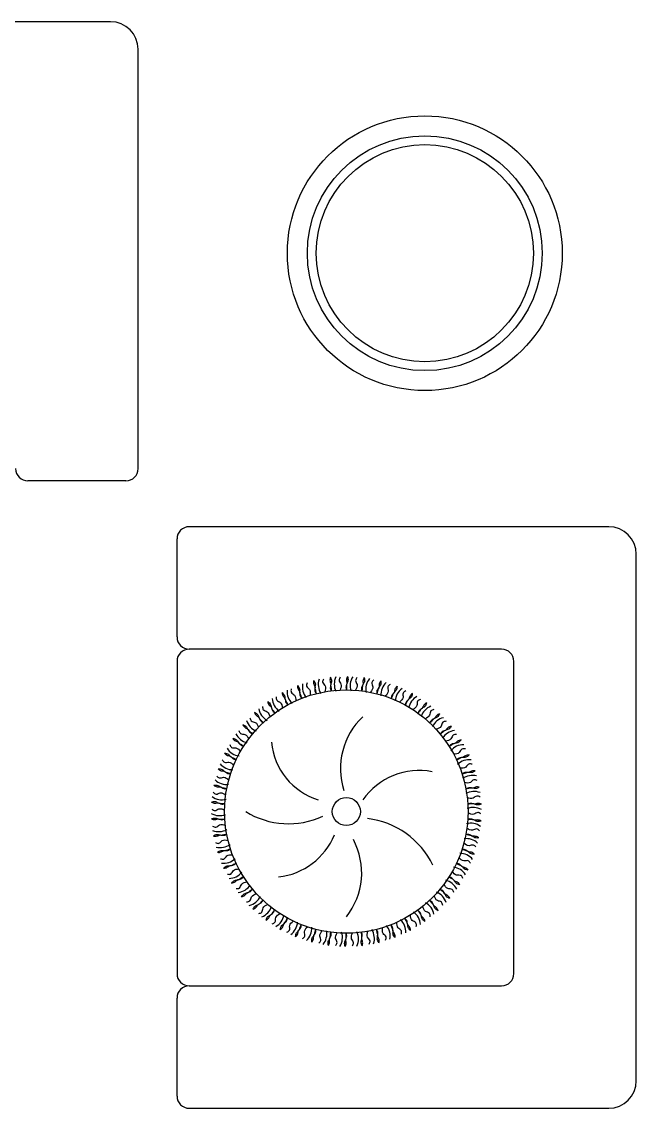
# Model space of a CAD drawing. Header units: millimetres. Extents: x -30782 to 40110, y 35885 to 73818.
# Drawn here: x -12594 to -11591, y 55370 to 57145 of the extents above; entities that cross this region are included whole.
import ezdxf

# ---------------------------------------------------------------- set-up
doc = ezdxf.new("R2010")
doc.units = ezdxf.units.MM

# ---------------------------------------------------------------- blocks, each defined once
blk = doc.blocks.new('A$C53D8033F')
for p, q in [((2818.6, 1858.8, -685.7), (858.6, 1858.8, -685.7)), ((2863.6, 1128.8, -685.7), (2863.6, 1813.8, -685.7)), ((2843.6, 1108.8, -685.7), (2683.6, 1108.8, -685.7)), ((3632.1, 1033.9, -685.7), (2947.1, 1033.9, -685.7)), ((2927.1, 853.9, -685.7), (2927.1, 1013.9, -685.7)), ((3677.1, 128.9, -685.7), (3677.1, 988.9, -685.7)), ((3457.1, 833.9, -685.7), (2947.1, 833.9, -685.7)), ((2927.1, 813.9, -685.7), (2927.1, 303.9, -685.7)), ((3477.1, 303.9, -685.7), (3477.1, 813.9, -685.7)), ((2947.1, 283.9, -685.7), (3457.1, 283.9, -685.7)), ((2927.1, 103.9, -685.7), (2927.1, 263.9, -685.7)), ((2947.1, 83.9, -685.7), (3632.1, 83.9, -685.7))]:
    blk.add_line(p, q)
for centre, radius in [((3331.8, 1480.7, -685.7), 224.4), ((3331.8, 1480.7, -685.7), 191.8), ((3331.8, 1480.7, -685.7), 177.4), ((3203.6, 568.6, -685.7), 198.8), ((3203.6, 568.6, -685.7), 22.9)]:
    blk.add_circle(centre, radius)
for centre, radius, start, end in [((2818.6, 1813.8, -685.7), 45, 0, 90), ((2683.6, 1128.8, -685.7), 20, 180, 270), ((2843.6, 1128.8, -685.7), 20, 270, 0), ((2947.1, 1013.9, -685.7), 20, 90, 180), ((3632.1, 988.9, -685.7), 45, 0, 90), ((2947.1, 853.9, -685.7), 20, 180, 270), ((2947.1, 813.9, -685.7), 20, 90, 180), ((3457.1, 813.9, -685.7), 20, 0, 90), ((3184.8, 776.2, -685.7), 27.1, 161.8317, 212.5683), ((3211, 776.9, -685.7), 27.1, 154.6317, 205.3683), ((3237, 774.3, -685.7), 27.1, 147.4317, 198.1683), ((3262.5, 768.5, -685.7), 27.1, 140.2317, 190.9683), ((3133.8, 765, -685.7), 27.1, 176.2317, 226.9683), ((3158.9, 772.2, -685.7), 27.1, 169.0317, 219.7683), ((3287.1, 759.6, -685.7), 27.1, 133.0317, 183.7683), ((3310.4, 747.6, -685.7), 27.1, 125.8317, 176.5683), ((3109.7, 754.7, -685.7), 27.1, 183.4317, 234.1683), ((3332, 732.8, -685.7), 27.1, 118.6317, 169.3683), ((3087.2, 741.4, -685.7), 27.1, 190.6317, 241.3683), ((3351.5, 715.4, -685.7), 27.1, 111.4317, 162.1683), ((3066.4, 725.5, -685.7), 27.1, 197.8317, 248.5683), ((3311.2, 638.9, -685.7), 117.1, 133.6679, 197.8712), ((3368.8, 695.7, -685.7), 27.1, 104.2317, 154.9683), ((3047.8, 707.1, -685.7), 27.1, 205.0317, 255.7683), ((3383.4, 674, -685.7), 27.1, 97.0317, 147.7683), ((3190.2, 692.2, -685.7), 109.4, 185.2909, 252.7497), ((3395.2, 650.7, -685.7), 27.1, 89.8317, 140.5683), ((3031.7, 686.4, -685.7), 27.1, 212.2317, 262.9683), ((3018.3, 664, -685.7), 27.1, 219.4317, 270.1683), ((3404, 626, -685.7), 27.1, 82.6317, 133.3683), ((3323, 522, -685.7), 113.6, 79.3514, 144.5989), ((3409.6, 600.5, -685.7), 27.1, 75.4317, 126.1683), ((3007.8, 640, -685.7), 27.1, 226.6317, 277.3683), ((3000.4, 614.9, -685.7), 27.1, 233.8317, 284.5683), ((3411.9, 574.4, -685.7), 27.1, 68.2317, 118.9683), ((3109.3, 680.6, -685.7), 132, 237.9414, 295.1307), ((3411, 548.2, -685.7), 27.1, 61.0317, 111.7683), ((2996.2, 589.1, -685.7), 27.1, 241.0317, 291.7683), ((3222.2, 421.8, -685.7), 136.3, 25.6629, 83.3262), ((2995.3, 562.9, -685.7), 27.1, 248.2317, 298.9683), ((3406.8, 522.4, -685.7), 27.1, 53.8317, 104.5683), ((2997.7, 536.8, -685.7), 27.1, 255.4317, 306.1683), ((3080, 574.3, -685.7), 113.3, 276.5819, 337.2345), ((3113.6, 468.5, -685.7), 115.1, 321.4566, 28.1416), ((3399.4, 497.3, -685.7), 27.1, 46.6317, 97.3683), ((3388.9, 473.3, -685.7), 27.1, 39.4317, 90.1683), ((3003.3, 511.3, -685.7), 27.1, 262.6317, 313.3683), ((3012.1, 486.6, -685.7), 27.1, 269.8317, 320.5683), ((3375.5, 450.9, -685.7), 27.1, 32.2317, 82.9683), ((3023.9, 463.3, -685.7), 27.1, 277.0317, 327.7683), ((3359.4, 430.2, -685.7), 27.1, 25.0317, 75.7683), ((3038.5, 441.6, -685.7), 27.1, 284.2317, 334.9683), ((3340.8, 411.8, -685.7), 27.1, 17.8317, 68.5683), ((3055.7, 421.9, -685.7), 27.1, 291.4317, 342.1683), ((3320.1, 395.9, -685.7), 27.1, 10.6317, 61.3683), ((3075.3, 404.5, -685.7), 27.1, 298.6317, 349.3683), ((3273.5, 372.3, -685.7), 27.1, 356.2317, 46.9683), ((3297.5, 382.6, -685.7), 27.1, 3.4317, 54.1683), ((3096.9, 389.7, -685.7), 27.1, 305.8317, 356.5683), ((3120.1, 377.7, -685.7), 27.1, 313.0317, 3.7683), ((3144.7, 368.8, -685.7), 27.1, 320.2317, 10.9683), ((3222.4, 361.1, -685.7), 27.1, 341.8317, 32.5683), ((3248.3, 365.1, -685.7), 27.1, 349.0317, 39.7683), ((3170.2, 363, -685.7), 27.1, 327.4317, 18.1683), ((3196.3, 360.4, -685.7), 27.1, 334.6317, 25.3683), ((2947.1, 303.9, -685.7), 20, 180, 270), ((3457.1, 303.9, -685.7), 20, 270, 0), ((2947.1, 263.9, -685.7), 20, 90, 180), ((3632.1, 128.9, -685.7), 45, 270, 0), ((2947.1, 103.9, -685.7), 20, 180, 270)]:
    blk.add_arc(centre, radius, start, end)
for points in [[(3150.3, 782.9, -685.7), (3150.5, 776.8, -685.7), (3152.6, 771.4, -685.7), (3152.2, 767.5, -685.7), (3154.5, 761.3, -685.7)], [(3150.4, 782.8, -685.7), (3153, 776.7, -685.7), (3152.3, 771, -685.7), (3153.5, 765.6, -685.7), (3154.5, 761.3, -685.7)], [(3166.4, 785.1, -685.7), (3164.9, 779.8, -685.7), (3168.9, 773.8, -685.7), (3168.6, 764.3, -685.7)], [(3177.6, 787.9, -685.7), (3177, 781.8, -685.7), (3178.4, 776.2, -685.7), (3177.5, 772.3, -685.7), (3179, 765.9, -685.7)], [(3177.6, 787.8, -685.7), (3179.5, 781.4, -685.7), (3178.1, 775.9, -685.7), (3178.6, 770.3, -685.7), (3179.1, 765.9, -685.7)], [(3193.8, 788.1, -685.7), (3191.7, 783, -685.7), (3194.9, 776.5, -685.7), (3193.4, 767.2, -685.7)], [(3205.3, 789.4, -685.7), (3203.9, 783.5, -685.7), (3204.6, 777.7, -685.7), (3203.2, 774, -685.7), (3203.9, 767.4, -685.7)], [(3205.3, 789.4, -685.7), (3206.3, 782.7, -685.7), (3204.3, 777.4, -685.7), (3204, 771.9, -685.7), (3204, 767.4, -685.7)], [(3221.4, 787.6, -685.7), (3218.7, 782.8, -685.7), (3221.1, 776, -685.7), (3218.4, 766.9, -685.7)], [(3233, 787.5, -685.7), (3230.8, 781.7, -685.7), (3230.8, 775.9, -685.7), (3229, 772.4, -685.7), (3228.8, 765.8, -685.7)], [(3233, 787.4, -685.7), (3233.1, 780.7, -685.7), (3230.4, 775.7, -685.7), (3229.5, 770.2, -685.7), (3228.9, 765.8, -685.7)], [(3248.7, 783.6, -685.7), (3245.4, 779.2, -685.7), (3246.9, 772.2, -685.7), (3243.1, 763.5, -685.7)], [(3260.2, 782.1, -685.7), (3257.3, 776.6, -685.7), (3256.6, 770.9, -685.7), (3254.3, 767.7, -685.7), (3253.4, 761.1, -685.7)], [(3260.1, 782, -685.7), (3259.5, 775.3, -685.7), (3256.2, 770.7, -685.7), (3254.6, 765.4, -685.7), (3253.4, 761.1, -685.7)], [(3113.7, 769, -685.7), (3113.6, 763.6, -685.7), (3119, 758.7, -685.7), (3121.1, 749.5, -685.7)], [(3123.9, 774.6, -685.7), (3124.8, 768.5, -685.7), (3127.6, 763.4, -685.7), (3127.7, 759.4, -685.7), (3130.7, 753.6, -685.7)], [(3123.9, 774.5, -685.7), (3127.3, 768.7, -685.7), (3127.4, 763, -685.7), (3129.2, 757.8, -685.7), (3130.8, 753.6, -685.7)], [(3139.5, 778.7, -685.7), (3138.8, 773.3, -685.7), (3143.5, 767.8, -685.7), (3144.4, 758.4, -685.7)], [(3275.2, 776.3, -685.7), (3271.4, 772.3, -685.7), (3272.1, 765.1, -685.7), (3267.2, 757, -685.7)], [(3286.5, 773.3, -685.7), (3283, 768.3, -685.7), (3281.5, 762.6, -685.7), (3278.9, 759.7, -685.7), (3277.1, 753.4, -685.7)], [(3286.4, 773.2, -685.7), (3285, 766.7, -685.7), (3281.1, 762.5, -685.7), (3278.8, 757.5, -685.7), (3277.1, 753.4, -685.7)], [(3300.7, 765.7, -685.7), (3296.4, 762.2, -685.7), (3296.2, 755, -685.7), (3290.3, 747.5, -685.7)], [(3075.2, 748.3, -685.7), (3077.6, 742.6, -685.7), (3081.6, 738.4, -685.7), (3082.6, 734.6, -685.7), (3087, 729.7, -685.7)], [(3075.3, 748.2, -685.7), (3080, 743.4, -685.7), (3081.4, 737.9, -685.7), (3084.5, 733.3, -685.7), (3087.1, 729.7, -685.7)], [(3089.3, 756.2, -685.7), (3089.9, 750.7, -685.7), (3095.9, 746.6, -685.7), (3099.1, 737.7, -685.7)], [(3098.7, 762.9, -685.7), (3100.4, 757, -685.7), (3103.8, 752.3, -685.7), (3104.3, 748.4, -685.7), (3108.1, 743, -685.7)], [(3098.8, 762.9, -685.7), (3102.9, 757.6, -685.7), (3103.6, 751.9, -685.7), (3106.1, 746.9, -685.7), (3108.2, 743, -685.7)], [(3311.5, 761.3, -685.7), (3307.4, 756.7, -685.7), (3305.2, 751.4, -685.7), (3302.2, 748.8, -685.7), (3299.7, 742.7, -685.7)], [(3311.4, 761.2, -685.7), (3309.1, 754.9, -685.7), (3304.8, 751.3, -685.7), (3301.9, 746.5, -685.7), (3299.7, 742.7, -685.7)], [(3324.6, 751.9, -685.7), (3320, 749.1, -685.7), (3318.8, 741.9, -685.7), (3312.1, 735.3, -685.7)], [(3334.8, 746.3, -685.7), (3330.1, 742.3, -685.7), (3327.3, 737.2, -685.7), (3324, 735, -685.7), (3320.7, 729.3, -685.7)], [(3334.7, 746.2, -685.7), (3331.6, 740.2, -685.7), (3326.9, 737.2, -685.7), (3323.4, 732.8, -685.7), (3320.8, 729.3, -685.7)], [(3053.7, 730.8, -685.7), (3056.8, 725.4, -685.7), (3061.2, 721.7, -685.7), (3062.8, 718.1, -685.7), (3067.8, 713.8, -685.7)], [(3053.8, 730.7, -685.7), (3059.1, 726.6, -685.7), (3061.2, 721.3, -685.7), (3064.8, 717.1, -685.7), (3067.8, 713.8, -685.7)], [(3066.7, 740.4, -685.7), (3068, 735, -685.7), (3074.4, 731.7, -685.7), (3078.7, 723.3, -685.7)], [(3346.6, 735.3, -685.7), (3341.7, 733.1, -685.7), (3339.6, 726.1, -685.7), (3332.1, 720.3, -685.7)], [(3356, 728.4, -685.7), (3350.9, 725, -685.7), (3347.4, 720.4, -685.7), (3343.9, 718.6, -685.7), (3339.9, 713.4, -685.7)], [(3355.9, 728.4, -685.7), (3352.1, 722.8, -685.7), (3347, 720.4, -685.7), (3343, 716.5, -685.7), (3340, 713.3, -685.7)], [(3034.6, 710.7, -685.7), (3038.3, 705.8, -685.7), (3043.2, 702.7, -685.7), (3045.1, 699.3, -685.7), (3050.6, 695.6, -685.7)], [(3034.6, 710.6, -685.7), (3040.4, 707.2, -685.7), (3043.2, 702.2, -685.7), (3047.3, 698.5, -685.7), (3050.7, 695.6, -685.7)], [(3046.3, 721.9, -685.7), (3048.2, 716.7, -685.7), (3055, 714.2, -685.7), (3060.3, 706.4, -685.7)], [(3366.4, 716.1, -685.7), (3361.2, 714.5, -685.7), (3358.3, 707.9, -685.7), (3350.1, 703, -685.7)], [(3028.3, 700.9, -685.7), (3030.9, 696.1, -685.7), (3037.9, 694.5, -685.7), (3044.2, 687.4, -685.7)], [(3374.8, 708.1, -685.7), (3369.3, 705.3, -685.7), (3365.3, 701.1, -685.7), (3361.6, 699.9, -685.7), (3357, 695.1, -685.7)], [(3374.8, 708, -685.7), (3370.3, 703, -685.7), (3364.9, 701.2, -685.7), (3360.5, 697.9, -685.7), (3357, 695.1, -685.7)], [(3383.6, 694.5, -685.7), (3378.2, 693.6, -685.7), (3374.5, 687.4, -685.7), (3365.8, 683.6, -685.7)], [(3013.1, 677.9, -685.7), (3016.3, 673.4, -685.7), (3023.4, 672.7, -685.7), (3030.5, 666.4, -685.7)], [(3018.1, 688.4, -685.7), (3022.4, 684, -685.7), (3027.7, 681.5, -685.7), (3030, 678.4, -685.7), (3035.9, 675.4, -685.7)], [(3018.2, 688.3, -685.7), (3024.3, 685.6, -685.7), (3027.7, 681.1, -685.7), (3032.3, 677.9, -685.7), (3036, 675.5, -685.7)], [(3390.9, 685.5, -685.7), (3385.1, 683.5, -685.7), (3380.7, 679.8, -685.7), (3376.8, 679, -685.7), (3371.6, 674.9, -685.7)], [(3390.9, 685.5, -685.7), (3385.8, 681.1, -685.7), (3380.2, 680, -685.7), (3375.4, 677.2, -685.7), (3371.7, 674.9, -685.7)], [(3004.6, 664.2, -685.7), (3011.1, 662.3, -685.7), (3015, 658.1, -685.7), (3019.9, 655.6, -685.7), (3023.9, 653.6, -685.7)], [(3004.6, 664.2, -685.7), (3009.4, 660.4, -685.7), (3014.9, 658.6, -685.7), (3017.6, 655.7, -685.7), (3023.9, 653.6, -685.7)], [(3398, 671, -685.7), (3392.5, 670.7, -685.7), (3388, 665, -685.7), (3378.9, 662.4, -685.7)], [(3404, 661.1, -685.7), (3398.5, 657.3, -685.7), (3392.8, 657, -685.7), (3387.7, 654.8, -685.7), (3383.6, 653, -685.7)], [(3404.1, 661.1, -685.7), (3398.1, 659.8, -685.7), (3393.2, 656.8, -685.7), (3389.3, 656.4, -685.7), (3383.6, 653, -685.7)], [(3000.9, 653.2, -685.7), (3004.6, 649.1, -685.7), (3011.8, 649.3, -685.7), (3019.6, 644, -685.7)], [(3409.3, 645.8, -685.7), (3403.8, 646.2, -685.7), (3398.7, 641.2, -685.7), (3389.3, 639.7, -685.7)], [(2991.9, 627.1, -685.7), (2996.1, 623.5, -685.7), (3003.2, 624.6, -685.7), (3011.7, 620.3, -685.7)], [(2994.2, 638.5, -685.7), (3000.9, 637.4, -685.7), (3005.3, 633.8, -685.7), (3010.5, 631.8, -685.7), (3014.7, 630.4, -685.7)], [(2994.2, 638.5, -685.7), (2999.4, 635.3, -685.7), (3005.1, 634.2, -685.7), (3008.2, 631.7, -685.7), (3014.6, 630.4, -685.7)], [(3414.1, 635.3, -685.7), (3408, 634.7, -685.7), (3402.7, 632.3, -685.7), (3398.8, 632.5, -685.7), (3392.8, 629.8, -685.7)], [(3414, 635.2, -685.7), (3408.1, 632.2, -685.7), (3402.4, 632.5, -685.7), (3397, 631.1, -685.7), (3392.8, 629.7, -685.7)], [(2987.1, 611.7, -685.7), (2993.8, 611.4, -685.7), (2998.7, 608.4, -685.7), (3004.1, 607.1, -685.7), (3008.4, 606.2, -685.7)], [(2987.1, 611.7, -685.7), (2992.7, 609.2, -685.7), (2998.5, 608.8, -685.7), (3001.8, 606.7, -685.7), (3008.4, 606.2, -685.7)], [(3417.3, 619.4, -685.7), (3411.9, 620.5, -685.7), (3406.2, 616.1, -685.7), (3396.7, 615.9, -685.7)], [(3420.8, 608.4, -685.7), (3414.7, 608.6, -685.7), (3409.2, 606.8, -685.7), (3405.3, 607.5, -685.7), (3399, 605.6, -685.7)], [(3420.7, 608.3, -685.7), (3414.4, 606.1, -685.7), (3408.8, 607.1, -685.7), (3403.3, 606.3, -685.7), (3399, 605.6, -685.7)], [(2986.3, 600.1, -685.7), (2990.8, 597.1, -685.7), (2997.8, 599.1, -685.7), (3006.7, 595.8, -685.7)], [(3422, 592.3, -685.7), (3416.8, 594, -685.7), (3410.6, 590.4, -685.7), (3401.1, 591.3, -685.7)], [(2983.4, 584.2, -685.7), (2989.3, 582.4, -685.7), (2995.1, 582.8, -685.7), (2998.6, 581.2, -685.7), (3005.2, 581.4, -685.7)], [(2983.5, 584.2, -685.7), (2990.1, 584.8, -685.7), (2995.3, 582.4, -685.7), (3000.8, 581.8, -685.7), (3005.2, 581.5, -685.7)], [(2984, 572.6, -685.7), (2989, 570.2, -685.7), (2995.6, 573, -685.7), (3004.8, 571, -685.7)], [(3424.1, 580.8, -685.7), (3418, 581.8, -685.7), (3412.3, 580.8, -685.7), (3408.6, 581.9, -685.7), (3402, 580.8, -685.7)], [(3424, 580.8, -685.7), (3417.4, 579.4, -685.7), (3412, 581.1, -685.7), (3406.5, 581, -685.7), (3402, 580.8, -685.7)], [(2983.2, 556.5, -685.7), (2989.8, 557.9, -685.7), (2995.2, 556.2, -685.7), (3000.8, 556.3, -685.7), (3005.2, 556.5, -685.7)], [(2983.2, 556.5, -685.7), (2989.2, 555.5, -685.7), (2994.9, 556.5, -685.7), (2998.7, 555.4, -685.7), (3005.2, 556.5, -685.7)], [(3423.9, 553.1, -685.7), (3418, 554.9, -685.7), (3412.2, 554.5, -685.7), (3408.6, 556.1, -685.7), (3402, 555.9, -685.7)], [(3423.8, 553.1, -685.7), (3417.1, 552.5, -685.7), (3411.9, 554.9, -685.7), (3406.4, 555.5, -685.7), (3402, 555.8, -685.7)], [(3423.2, 564.7, -685.7), (3418.3, 567.1, -685.7), (3411.7, 564.3, -685.7), (3402.4, 566.3, -685.7)], [(2985.3, 545, -685.7), (2990.5, 543.3, -685.7), (2996.7, 546.9, -685.7), (3006.1, 546, -685.7)], [(3421, 537.2, -685.7), (3416.4, 540.2, -685.7), (3409.5, 538.2, -685.7), (3400.6, 541.5, -685.7)], [(2986.4, 528.9, -685.7), (2992.6, 528.7, -685.7), (2998.1, 530.5, -685.7), (3002, 529.8, -685.7), (3008.3, 531.7, -685.7)], [(2986.5, 529, -685.7), (2992.8, 531.2, -685.7), (2998.4, 530.2, -685.7), (3003.9, 531, -685.7), (3008.3, 531.7, -685.7)], [(2989.9, 517.9, -685.7), (2995.3, 516.8, -685.7), (3001, 521.2, -685.7), (3010.5, 521.4, -685.7)], [(3415.3, 510.2, -685.7), (3411.2, 513.8, -685.7), (3404, 512.7, -685.7), (3395.6, 517, -685.7)], [(3420.2, 525.6, -685.7), (3414.6, 528.1, -685.7), (3408.8, 528.5, -685.7), (3405.4, 530.6, -685.7), (3398.8, 531.1, -685.7)], [(3420.1, 525.6, -685.7), (3413.4, 525.9, -685.7), (3408.6, 528.9, -685.7), (3403.2, 530.2, -685.7), (3398.8, 531.1, -685.7)], [(2993.1, 502, -685.7), (2999.2, 502.6, -685.7), (3004.5, 505, -685.7), (3008.4, 504.8, -685.7), (3014.5, 507.5, -685.7)], [(2993.2, 502.1, -685.7), (2999.2, 505.1, -685.7), (3004.9, 504.8, -685.7), (3010.2, 506.2, -685.7), (3014.4, 507.6, -685.7)], [(2998, 491.5, -685.7), (3003.5, 491.1, -685.7), (3008.6, 496.1, -685.7), (3018, 497.6, -685.7)], [(3413, 498.8, -685.7), (3406.4, 499.9, -685.7), (3402, 503.5, -685.7), (3396.8, 505.5, -685.7), (3392.6, 506.9, -685.7)], [(3413.1, 498.8, -685.7), (3407.8, 502, -685.7), (3402.1, 503.1, -685.7), (3399.1, 505.6, -685.7), (3392.6, 506.9, -685.7)], [(3003.1, 476.2, -685.7), (3009.1, 477.5, -685.7), (3014.1, 480.5, -685.7), (3018, 480.9, -685.7), (3023.6, 484.3, -685.7)], [(3003.2, 476.2, -685.7), (3008.8, 480, -685.7), (3014.4, 480.3, -685.7), (3019.6, 482.5, -685.7), (3023.6, 484.3, -685.7)], [(3402.6, 473.1, -685.7), (3396.2, 475, -685.7), (3392.2, 479.2, -685.7), (3387.3, 481.7, -685.7), (3383.3, 483.7, -685.7)], [(3402.7, 473.1, -685.7), (3397.9, 476.9, -685.7), (3392.3, 478.7, -685.7), (3389.6, 481.6, -685.7), (3383.4, 483.7, -685.7)], [(3406.3, 484.1, -685.7), (3402.6, 488.2, -685.7), (3395.4, 488, -685.7), (3387.6, 493.3, -685.7)], [(3009.3, 466.3, -685.7), (3014.8, 466.6, -685.7), (3019.2, 472.3, -685.7), (3028.3, 474.9, -685.7)], [(3016.3, 451.8, -685.7), (3022.1, 453.8, -685.7), (3026.6, 457.5, -685.7), (3030.4, 458.3, -685.7), (3035.6, 462.4, -685.7)], [(3016.4, 451.8, -685.7), (3021.4, 456.2, -685.7), (3027, 457.3, -685.7), (3031.8, 460.1, -685.7), (3035.6, 462.4, -685.7)], [(3389.1, 448.9, -685.7), (3384.8, 453.3, -685.7), (3379.6, 455.8, -685.7), (3377.2, 458.9, -685.7), (3371.3, 461.9, -685.7)], [(3389.1, 449, -685.7), (3382.9, 451.7, -685.7), (3379.5, 456.2, -685.7), (3375, 459.4, -685.7), (3371.3, 461.8, -685.7)], [(3394.1, 459.4, -685.7), (3391, 463.9, -685.7), (3383.8, 464.6, -685.7), (3376.7, 470.9, -685.7)], [(3023.6, 442.8, -685.7), (3029, 443.7, -685.7), (3032.7, 449.9, -685.7), (3041.5, 453.7, -685.7)], [(3379, 436.4, -685.7), (3376.4, 441.2, -685.7), (3369.3, 442.8, -685.7), (3363.1, 449.9, -685.7)], [(3032.4, 429.2, -685.7), (3037.9, 432, -685.7), (3041.9, 436.2, -685.7), (3045.6, 437.4, -685.7), (3050.3, 442.2, -685.7)], [(3032.5, 429.3, -685.7), (3036.9, 434.3, -685.7), (3042.4, 436.1, -685.7), (3046.8, 439.4, -685.7), (3050.2, 442.2, -685.7)], [(3040.8, 421.2, -685.7), (3046.1, 422.8, -685.7), (3049, 429.4, -685.7), (3057.1, 434.3, -685.7)], [(3361, 415.4, -685.7), (3359, 420.6, -685.7), (3352.3, 423.1, -685.7), (3347, 430.9, -685.7)], [(3372.6, 426.7, -685.7), (3366.8, 430.1, -685.7), (3364.1, 435.1, -685.7), (3359.9, 438.8, -685.7), (3356.6, 441.7, -685.7)], [(3372.7, 426.6, -685.7), (3368.9, 431.5, -685.7), (3364.1, 434.6, -685.7), (3362.1, 438, -685.7), (3356.6, 441.7, -685.7)], [(3051.3, 408.9, -685.7), (3055.1, 414.5, -685.7), (3060.2, 416.9, -685.7), (3064.2, 420.8, -685.7), (3067.3, 424, -685.7)], [(3051.3, 408.9, -685.7), (3056.4, 412.3, -685.7), (3059.8, 416.9, -685.7), (3063.3, 418.7, -685.7), (3067.3, 423.9, -685.7)], [(3060.6, 402, -685.7), (3065.6, 404.2, -685.7), (3067.6, 411.2, -685.7), (3075.1, 417, -685.7)], [(3340.6, 396.9, -685.7), (3339.3, 402.2, -685.7), (3332.9, 405.6, -685.7), (3328.6, 414, -685.7)], [(3353.5, 406.6, -685.7), (3348.2, 410.7, -685.7), (3346.1, 416, -685.7), (3342.4, 420.2, -685.7), (3339.5, 423.5, -685.7)], [(3353.5, 406.5, -685.7), (3350.4, 411.9, -685.7), (3346, 415.6, -685.7), (3344.5, 419.2, -685.7), (3339.5, 423.5, -685.7)], [(3072.5, 391.1, -685.7), (3075.6, 397.1, -685.7), (3080.4, 400.1, -685.7), (3083.8, 404.5, -685.7), (3086.5, 408, -685.7)], [(3072.5, 391, -685.7), (3077.1, 395, -685.7), (3079.9, 400.1, -685.7), (3083.2, 402.3, -685.7), (3086.5, 408, -685.7)], [(3082.6, 385.4, -685.7), (3087.3, 388.2, -685.7), (3088.5, 395.4, -685.7), (3095.2, 402, -685.7)], [(3095.8, 376.1, -685.7), (3098.1, 382.4, -685.7), (3102.5, 386, -685.7), (3105.4, 390.8, -685.7), (3107.5, 394.6, -685.7)], [(3095.8, 376, -685.7), (3099.9, 380.6, -685.7), (3102, 385.9, -685.7), (3105, 388.5, -685.7), (3107.6, 394.6, -685.7)], [(3308.5, 374.4, -685.7), (3304.4, 379.7, -685.7), (3303.6, 385.4, -685.7), (3301.2, 390.4, -685.7), (3299.1, 394.3, -685.7)], [(3308.5, 374.4, -685.7), (3306.8, 380.3, -685.7), (3303.5, 385, -685.7), (3302.9, 388.9, -685.7), (3299.1, 394.3, -685.7)], [(3317.9, 381.1, -685.7), (3317.3, 386.6, -685.7), (3311.4, 390.7, -685.7), (3308.2, 399.6, -685.7)], [(3332, 389.1, -685.7), (3327.3, 393.9, -685.7), (3325.8, 399.4, -685.7), (3322.7, 404, -685.7), (3320.2, 407.6, -685.7)], [(3332, 389, -685.7), (3329.6, 394.7, -685.7), (3325.7, 398.9, -685.7), (3324.6, 402.7, -685.7), (3320.2, 407.6, -685.7)], [(3106.5, 371.6, -685.7), (3110.8, 375.1, -685.7), (3111.1, 382.3, -685.7), (3116.9, 389.8, -685.7)], [(3120.8, 364.1, -685.7), (3122.3, 370.6, -685.7), (3126.2, 374.8, -685.7), (3128.4, 379.8, -685.7), (3130.1, 383.9, -685.7)], [(3120.8, 364, -685.7), (3124.3, 369, -685.7), (3125.7, 374.7, -685.7), (3128.4, 377.6, -685.7), (3130.2, 383.9, -685.7)], [(3132, 361, -685.7), (3135.8, 365, -685.7), (3135.2, 372.2, -685.7), (3140, 380.3, -685.7)], [(3147.1, 355.3, -685.7), (3147.8, 362, -685.7), (3151.1, 366.6, -685.7), (3152.7, 371.9, -685.7), (3153.8, 376.2, -685.7)], [(3147.1, 355.2, -685.7), (3149.9, 360.7, -685.7), (3150.7, 366.4, -685.7), (3152.9, 369.6, -685.7), (3153.9, 376.2, -685.7)], [(3158.6, 353.7, -685.7), (3161.9, 358.1, -685.7), (3160.3, 365.1, -685.7), (3164.1, 373.8, -685.7)], [(3240.9, 352.2, -685.7), (3242.3, 357.5, -685.7), (3238.3, 363.5, -685.7), (3238.6, 373, -685.7)], [(3256.9, 354.5, -685.7), (3254.2, 360.6, -685.7), (3254.9, 366.3, -685.7), (3253.8, 371.7, -685.7), (3252.7, 376, -685.7)], [(3256.9, 354.4, -685.7), (3256.7, 360.5, -685.7), (3254.6, 365.9, -685.7), (3255.1, 369.8, -685.7), (3252.8, 376, -685.7)], [(3267.7, 358.6, -685.7), (3268.5, 364, -685.7), (3263.7, 369.4, -685.7), (3262.9, 378.9, -685.7)], [(3283.3, 362.8, -685.7), (3279.9, 368.6, -685.7), (3279.9, 374.3, -685.7), (3278.1, 379.5, -685.7), (3276.5, 383.7, -685.7)], [(3283.3, 362.7, -685.7), (3282.4, 368.8, -685.7), (3279.7, 373.9, -685.7), (3279.6, 377.9, -685.7), (3276.5, 383.7, -685.7)], [(3293.5, 368.3, -685.7), (3293.6, 373.7, -685.7), (3288.2, 378.6, -685.7), (3286.2, 387.8, -685.7)], [(3174.3, 349.9, -685.7), (3174.1, 356.6, -685.7), (3176.8, 361.6, -685.7), (3177.7, 367.1, -685.7), (3178.4, 371.5, -685.7)], [(3174.3, 349.8, -685.7), (3176.4, 355.6, -685.7), (3176.4, 361.4, -685.7), (3178.3, 364.9, -685.7), (3178.4, 371.5, -685.7)], [(3185.9, 349.7, -685.7), (3188.6, 354.5, -685.7), (3186.2, 361.3, -685.7), (3188.8, 370.4, -685.7)], [(3201.9, 347.9, -685.7), (3200.9, 354.6, -685.7), (3203, 359.9, -685.7), (3203.2, 365.4, -685.7), (3203.3, 369.9, -685.7)], [(3201.9, 347.9, -685.7), (3203.3, 353.8, -685.7), (3202.6, 359.6, -685.7), (3204, 363.3, -685.7), (3203.3, 369.9, -685.7)], [(3213.5, 349.2, -685.7), (3215.5, 354.3, -685.7), (3212.3, 360.8, -685.7), (3213.8, 370.1, -685.7)], [(3229.6, 349.5, -685.7), (3227.8, 355.9, -685.7), (3229.1, 361.4, -685.7), (3228.7, 367, -685.7), (3228.2, 371.4, -685.7)], [(3229.6, 349.4, -685.7), (3230.2, 355.5, -685.7), (3228.8, 361.1, -685.7), (3229.7, 365, -685.7), (3228.2, 371.4, -685.7)]]:
    blk.add_spline(points, degree=3)

msp = doc.modelspace()

# ---------------------------------------------------------------- block references
msp.add_blockref('A$C53D8033F', (-15267.7, 55286.1))

doc.saveas('drawing.dxf')
